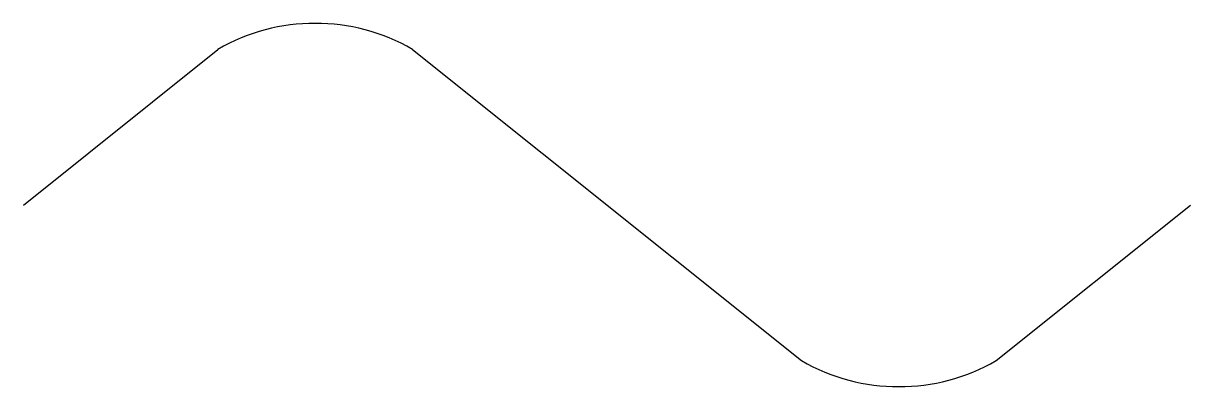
# Model space of a CAD drawing. Header units: millimetres. Extents: x -1.5 to 1.5, y -0.47 to 0.47.
import ezdxf

# ---------------------------------------------------------------- set-up
doc = ezdxf.new("R2010")
doc.units = ezdxf.units.MM
doc.layers.add('SYMB_FIL', color=3, linetype='Continuous')

msp = doc.modelspace()

# ---------------------------------------------------------------- linework, layer by layer
at = {"layer": 'SYMB_FIL'}
for p, q in [((-1.5, 0), (-1, 0.4)), ((-0.5, 0.4), (0.5, -0.4)), ((1, -0.4), (1.5, 0))]:
    msp.add_line(p, q, dxfattribs=at)
for centre, start, end in [((-0.75, -0.033), 60, 120), ((0.75, 0.033), 240, 300)]:
    msp.add_arc(centre, 0.5, start, end, dxfattribs=at)

doc.saveas('drawing.dxf')
